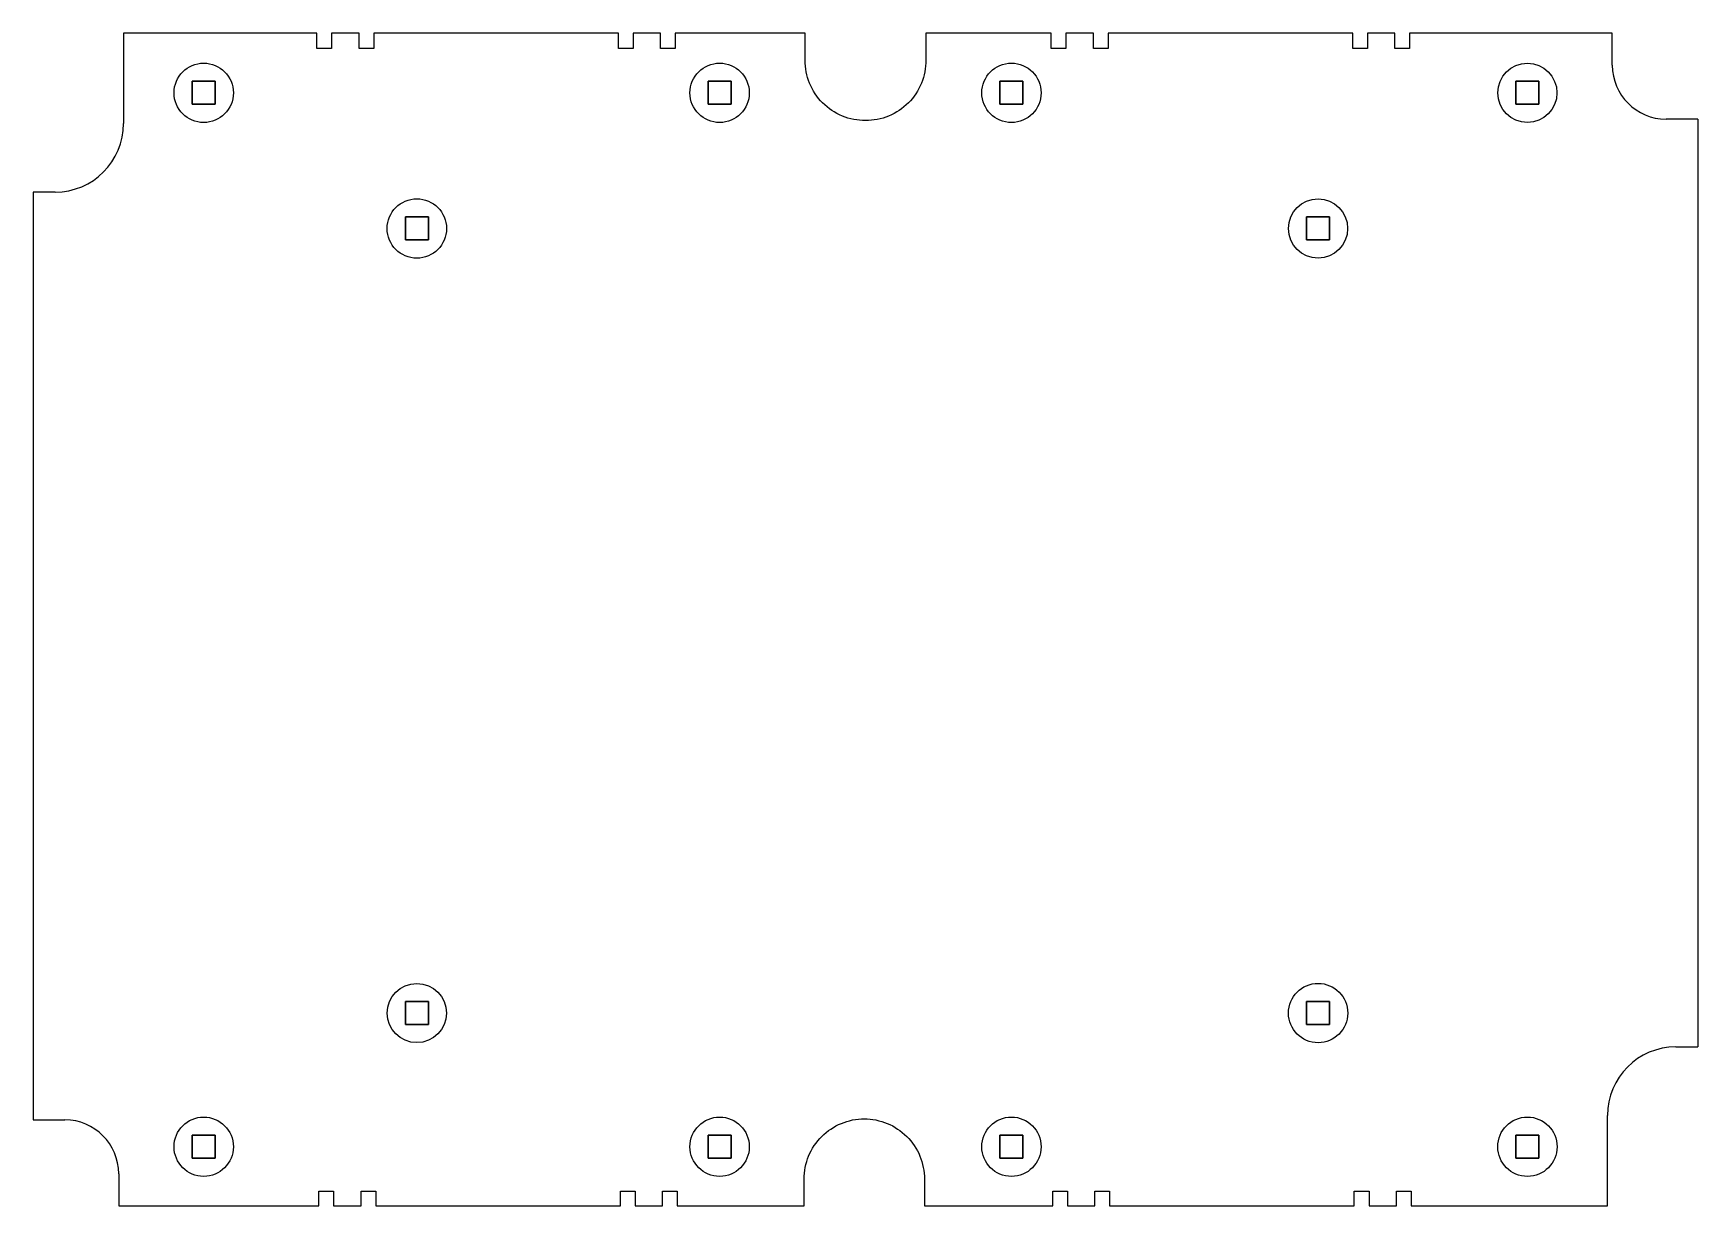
# Model space of a CAD drawing. Header units: millimetres. Extents: x -15 to 155, y -115 to 5.
import ezdxf

# ---------------------------------------------------------------- set-up
doc = ezdxf.new("R2010")
doc.units = ezdxf.units.MM
doc.layers.add('Z74_FLOOR', color=7, linetype='Continuous')
doc.layers.add('Z74_PCB_SUPPORTS', color=7, linetype='Continuous')

msp = doc.modelspace()

# ---------------------------------------------------------------- linework, layer by layer
at = {"layer": 'Z74_FLOOR'}
for p, q in [((-5.5, 5.05), (-5.5, -4.16)), ((14.25, 5.05), (-5.5, 5.05)), ((14.25, 3.5), (14.25, 5.05)), ((15.75, 3.5), (14.25, 3.5)), ((18.55, 5.05), (15.75, 5.05)), ((15.75, 5.05), (15.75, 3.5)), ((18.55, 3.5), (18.55, 5.05)), ((20.05, 3.5), (18.55, 3.5)), ((45.05, 5.05), (20.05, 5.05)), ((20.05, 5.05), (20.05, 3.5)), ((45.05, 3.5), (45.05, 5.05)), ((46.55, 3.5), (45.05, 3.5)), ((46.55, 5.05), (46.55, 3.5)), ((49.35, 5.05), (46.55, 5.05)), ((49.35, 3.5), (49.35, 5.05)), ((50.85, 3.5), (49.35, 3.5)), ((50.85, 5.05), (50.85, 3.5)), ((64.1, 5.05), (50.85, 5.05)), ((64.1, 2.31), (64.1, 5.05)), ((76.45, 5.05), (76.45, 2.31)), ((89.25, 5.05), (76.45, 5.05)), ((89.25, 3.5), (89.25, 5.05)), ((90.75, 3.5), (89.25, 3.5)), ((93.55, 5.05), (90.75, 5.05)), ((90.75, 5.05), (90.75, 3.5)), ((93.55, 3.5), (93.55, 5.05)), ((95.05, 3.5), (93.55, 3.5)), ((95.05, 5.05), (95.05, 3.5)), ((120.05, 5.05), (95.05, 5.05)), ((120.05, 3.5), (120.05, 5.05)), ((121.55, 3.5), (120.05, 3.5)), ((124.35, 5.05), (121.55, 5.05)), ((121.55, 5.05), (121.55, 3.5)), ((124.35, 3.5), (124.35, 5.05)), ((125.85, 3.5), (124.35, 3.5)), ((146.55, 5.05), (125.85, 5.05)), ((125.85, 5.05), (125.85, 3.5)), ((146.55, 1.79), (146.55, 5.05)), ((64.11, 2.01), (64.1, 2.31)), ((64.13, 1.7), (64.11, 2.01)), ((64.17, 1.4), (64.13, 1.7)), ((76.42, 1.71), (76.38, 1.41)), ((76.44, 2.02), (76.42, 1.71)), ((76.45, 2.31), (76.44, 2.02)), ((1.5, 0.15), (1.5, -2.2)), ((3.85, 0.15), (1.5, 0.15)), ((3.85, -2.2), (3.85, 0.15)), ((54.2, 0.15), (54.2, -2.2)), ((56.55, 0.15), (54.2, 0.15)), ((56.55, -2.2), (56.55, 0.15)), ((64.22, 1.1), (64.17, 1.4)), ((64.28, 0.82), (64.22, 1.1)), ((64.36, 0.53), (64.28, 0.82)), ((64.46, 0.24), (64.36, 0.53)), ((64.57, -0.05), (64.46, 0.24)), ((76.09, 0.24), (75.98, -0.05)), ((76.19, 0.53), (76.09, 0.24)), ((76.27, 0.82), (76.19, 0.53)), ((76.33, 1.1), (76.27, 0.82)), ((76.38, 1.41), (76.33, 1.1)), ((84, 0.15), (84, -2.2)), ((86.35, 0.15), (84, 0.15)), ((86.35, -2.2), (86.35, 0.15)), ((136.7, 0.15), (136.7, -2.2)), ((139.05, 0.15), (136.7, 0.15)), ((139.05, -2.2), (139.05, 0.15)), ((64.69, -0.33), (64.57, -0.05)), ((64.82, -0.59), (64.69, -0.33)), ((64.97, -0.86), (64.82, -0.59)), ((65.14, -1.12), (64.97, -0.86)), ((65.31, -1.36), (65.14, -1.12)), ((65.49, -1.6), (65.31, -1.36)), ((65.69, -1.83), (65.49, -1.6)), ((75.06, -1.6), (74.86, -1.83)), ((75.24, -1.36), (75.06, -1.6)), ((75.41, -1.12), (75.24, -1.36)), ((75.58, -0.86), (75.41, -1.12)), ((75.73, -0.59), (75.58, -0.86)), ((75.86, -0.33), (75.73, -0.59)), ((75.98, -0.05), (75.86, -0.33)), ((1.5, -2.2), (3.85, -2.2)), ((54.2, -2.2), (56.55, -2.2)), ((65.9, -2.05), (65.69, -1.83)), ((66.13, -2.26), (65.9, -2.05)), ((66.36, -2.46), (66.13, -2.26)), ((66.61, -2.66), (66.36, -2.46)), ((66.84, -2.82), (66.61, -2.66)), ((67.09, -2.98), (66.84, -2.82)), ((67.36, -3.13), (67.09, -2.98)), ((67.63, -3.27), (67.36, -3.13)), ((67.92, -3.4), (67.63, -3.27)), ((68.2, -3.5), (67.92, -3.4)), ((72.63, -3.4), (72.35, -3.5)), ((72.92, -3.27), (72.63, -3.4)), ((73.19, -3.13), (72.92, -3.27)), ((73.46, -2.98), (73.19, -3.13)), ((73.71, -2.82), (73.46, -2.98)), ((73.94, -2.66), (73.71, -2.82)), ((74.19, -2.46), (73.94, -2.66)), ((74.42, -2.26), (74.19, -2.46)), ((74.65, -2.05), (74.42, -2.26)), ((74.86, -1.83), (74.65, -2.05)), ((84, -2.2), (86.35, -2.2)), ((136.7, -2.2), (139.05, -2.2)), ((68.48, -3.6), (68.2, -3.5)), ((68.77, -3.68), (68.48, -3.6)), ((69.07, -3.75), (68.77, -3.68)), ((69.38, -3.8), (69.07, -3.75)), ((69.67, -3.83), (69.38, -3.8)), ((69.98, -3.86), (69.67, -3.83)), ((70.27, -3.86), (69.98, -3.86)), ((70.57, -3.86), (70.27, -3.86)), ((70.88, -3.83), (70.57, -3.86)), ((71.17, -3.8), (70.88, -3.83)), ((71.48, -3.75), (71.17, -3.8)), ((71.78, -3.68), (71.48, -3.75)), ((72.07, -3.6), (71.78, -3.68)), ((72.35, -3.5), (72.07, -3.6)), ((155.27, -3.71), (152.05, -3.71)), ((155.27, -3.71), (155.27, -98.44)), ((-14.72, -11.16), (-14.72, -105.89)), ((-12.5, -11.16), (-14.72, -11.16)), ((23.28, -13.7), (23.28, -16.05)), ((25.63, -13.7), (23.28, -13.7)), ((25.63, -16.05), (25.63, -13.7)), ((115.32, -13.7), (115.32, -16.05)), ((117.67, -13.7), (115.32, -13.7)), ((117.67, -16.05), (117.67, -13.7)), ((23.28, -16.05), (25.63, -16.05)), ((115.32, -16.05), (117.67, -16.05)), ((23.28, -93.8), (23.28, -96.15)), ((25.63, -93.8), (23.28, -93.8)), ((25.63, -96.15), (25.63, -93.8)), ((115.32, -93.8), (115.32, -96.15)), ((117.67, -93.8), (115.32, -93.8)), ((117.67, -96.15), (117.67, -93.8)), ((23.28, -96.15), (25.63, -96.15)), ((115.32, -96.15), (117.67, -96.15)), ((153.05, -98.44), (155.27, -98.44)), ((-14.72, -105.89), (-11.5, -105.89)), ((66.27, -107.17), (66.51, -106.98)), ((66.51, -106.98), (66.74, -106.82)), ((66.74, -106.82), (66.99, -106.66)), ((66.99, -106.66), (67.25, -106.51)), ((67.25, -106.51), (67.53, -106.37)), ((67.53, -106.37), (67.81, -106.25)), ((67.81, -106.25), (68.09, -106.14)), ((68.09, -106.14), (68.37, -106.05)), ((68.37, -106.05), (68.65, -105.97)), ((68.65, -105.97), (68.96, -105.9)), ((68.96, -105.9), (69.26, -105.85)), ((69.26, -105.85), (69.55, -105.82)), ((69.55, -105.82), (69.85, -105.79)), ((69.85, -105.79), (70.15, -105.79)), ((70.15, -105.79), (70.45, -105.79)), ((70.45, -105.79), (70.75, -105.82)), ((70.75, -105.82), (71.04, -105.85)), ((71.04, -105.85), (71.34, -105.9)), ((71.34, -105.9), (71.65, -105.97)), ((71.65, -105.97), (71.93, -106.05)), ((71.93, -106.05), (72.21, -106.14)), ((72.21, -106.14), (72.49, -106.25)), ((72.49, -106.25), (72.77, -106.37)), ((72.77, -106.37), (73.05, -106.51)), ((73.05, -106.51), (73.31, -106.66)), ((73.31, -106.66), (73.56, -106.82)), ((73.56, -106.82), (73.79, -106.98)), ((73.79, -106.98), (74.03, -107.17)), ((146.05, -114.65), (146.05, -105.44)), ((1.5, -107.45), (1.5, -109.8)), ((3.85, -107.45), (1.5, -107.45)), ((3.85, -109.8), (3.85, -107.45)), ((54.2, -107.45), (54.2, -109.8)), ((56.55, -107.45), (54.2, -107.45)), ((56.55, -109.8), (56.55, -107.45)), ((64.73, -109.04), (64.87, -108.78)), ((64.87, -108.78), (65.04, -108.52)), ((65.04, -108.52), (65.22, -108.26)), ((65.22, -108.26), (65.4, -108.03)), ((65.4, -108.03), (65.6, -107.8)), ((65.6, -107.8), (65.81, -107.58)), ((65.81, -107.58), (66.03, -107.37)), ((66.03, -107.37), (66.27, -107.17)), ((74.03, -107.17), (74.27, -107.37)), ((74.27, -107.37), (74.49, -107.58)), ((74.49, -107.58), (74.7, -107.8)), ((74.7, -107.8), (74.9, -108.03)), ((74.9, -108.03), (75.08, -108.26)), ((75.08, -108.26), (75.26, -108.52)), ((75.26, -108.52), (75.43, -108.78)), ((75.43, -108.78), (75.57, -109.04)), ((84, -107.45), (84, -109.8)), ((86.35, -107.45), (84, -107.45)), ((86.35, -109.8), (86.35, -107.45)), ((136.7, -107.45), (136.7, -109.8)), ((139.05, -107.45), (136.7, -107.45)), ((139.05, -109.8), (139.05, -107.45)), ((1.5, -109.8), (3.85, -109.8)), ((54.2, -109.8), (56.55, -109.8)), ((64.12, -110.74), (64.19, -110.44)), ((64.19, -110.44), (64.27, -110.15)), ((64.27, -110.15), (64.36, -109.87)), ((64.36, -109.87), (64.47, -109.58)), ((64.47, -109.58), (64.59, -109.3)), ((64.59, -109.3), (64.73, -109.04)), ((75.57, -109.04), (75.71, -109.3)), ((75.71, -109.3), (75.83, -109.58)), ((75.83, -109.58), (75.94, -109.87)), ((75.94, -109.87), (76.03, -110.15)), ((76.03, -110.15), (76.11, -110.44)), ((76.11, -110.44), (76.18, -110.74)), ((84, -109.8), (86.35, -109.8)), ((136.7, -109.8), (139.05, -109.8)), ((-6, -111.39), (-6, -114.65)), ((64, -111.94), (64.01, -111.64)), ((64, -114.65), (64, -111.94)), ((64.01, -111.64), (64.03, -111.33)), ((64.03, -111.33), (64.07, -111.03)), ((64.07, -111.03), (64.12, -110.74)), ((76.18, -110.74), (76.23, -111.03)), ((76.23, -111.03), (76.27, -111.33)), ((76.27, -111.33), (76.29, -111.64)), ((76.29, -111.64), (76.3, -111.94)), ((76.3, -111.94), (76.3, -114.65)), ((14.45, -113.15), (15.95, -113.15)), ((14.45, -114.65), (14.45, -113.15)), ((15.95, -113.15), (15.95, -114.65)), ((18.75, -113.15), (20.25, -113.15)), ((18.75, -114.65), (18.75, -113.15)), ((20.25, -113.15), (20.25, -114.65)), ((45.25, -113.15), (46.75, -113.15)), ((45.25, -114.65), (45.25, -113.15)), ((46.75, -113.15), (46.75, -114.65)), ((49.55, -113.15), (51.05, -113.15)), ((49.55, -114.65), (49.55, -113.15)), ((51.05, -113.15), (51.05, -114.65)), ((89.4, -114.65), (89.4, -113.15)), ((89.4, -113.15), (90.9, -113.15)), ((90.9, -113.15), (90.9, -114.65)), ((93.7, -114.65), (93.7, -113.15)), ((93.7, -113.15), (95.2, -113.15)), ((95.2, -113.15), (95.2, -114.65)), ((120.2, -113.15), (121.7, -113.15)), ((120.2, -114.65), (120.2, -113.15)), ((121.7, -113.15), (121.7, -114.65)), ((124.5, -113.15), (126, -113.15)), ((124.5, -114.65), (124.5, -113.15)), ((126, -113.15), (126, -114.65)), ((-6, -114.65), (14.45, -114.65)), ((15.95, -114.65), (18.75, -114.65)), ((20.25, -114.65), (45.25, -114.65)), ((46.75, -114.65), (49.55, -114.65)), ((51.05, -114.65), (64, -114.65)), ((76.3, -114.65), (89.4, -114.65)), ((90.9, -114.65), (93.7, -114.65)), ((95.2, -114.65), (120.2, -114.65)), ((121.7, -114.65), (124.5, -114.65)), ((126, -114.65), (146.05, -114.65))]:
    msp.add_line(p, q, dxfattribs=at)
for centre, radius in [((2.68, -1.03), 3.03), ((55.38, -1.03), 3.03), ((85.18, -1.03), 3.03), ((137.88, -1.03), 3.02), ((24.45, -14.88), 3.03), ((116.5, -14.88), 3.02), ((24.45, -94.98), 3.02), ((116.5, -94.98), 3.03), ((2.68, -108.63), 3.03), ((55.38, -108.63), 3.03), ((85.18, -108.63), 3.03), ((137.88, -108.63), 3.03)]:
    msp.add_circle(centre, radius, dxfattribs=at)
for centre, radius, start, end in [((152.05, 1.79), 5.5, -180, -90), ((-12.5, -4.16), 7, -90, 0), ((153.05, -105.44), 7, 90, -180), ((-11.5, -111.39), 5.5, 0, 90)]:
    msp.add_arc(centre, radius, start, end, dxfattribs=at)
at = {"layer": 'Z74_PCB_SUPPORTS'}
for p, q in [((1.5, -2.2), (1.5, 0.15)), ((1.5, 0.15), (3.85, 0.15)), ((3.85, 0.15), (3.85, -2.2)), ((54.2, -2.2), (54.2, 0.15)), ((54.2, 0.15), (56.55, 0.15)), ((56.55, 0.15), (56.55, -2.2)), ((84, -2.2), (84, 0.15)), ((84, 0.15), (86.35, 0.15)), ((86.35, 0.15), (86.35, -2.2)), ((136.7, -2.2), (136.7, 0.15)), ((136.7, 0.15), (139.05, 0.15)), ((139.05, 0.15), (139.05, -2.2)), ((3.85, -2.2), (1.5, -2.2)), ((56.55, -2.2), (54.2, -2.2)), ((86.35, -2.2), (84, -2.2)), ((139.05, -2.2), (136.7, -2.2)), ((23.28, -16.05), (23.28, -13.7)), ((23.28, -13.7), (25.63, -13.7)), ((25.63, -13.7), (25.63, -16.05)), ((115.32, -16.05), (115.32, -13.7)), ((115.32, -13.7), (117.67, -13.7)), ((117.67, -13.7), (117.67, -16.05)), ((25.63, -16.05), (23.28, -16.05)), ((117.67, -16.05), (115.32, -16.05)), ((23.28, -96.15), (23.28, -93.8)), ((23.28, -93.8), (25.63, -93.8)), ((25.63, -93.8), (25.63, -96.15)), ((115.32, -96.15), (115.32, -93.8)), ((115.32, -93.8), (117.67, -93.8)), ((117.67, -93.8), (117.67, -96.15)), ((25.63, -96.15), (23.28, -96.15)), ((117.67, -96.15), (115.32, -96.15)), ((1.5, -109.8), (1.5, -107.45)), ((1.5, -107.45), (3.85, -107.45)), ((3.85, -107.45), (3.85, -109.8)), ((54.2, -109.8), (54.2, -107.45)), ((54.2, -107.45), (56.55, -107.45)), ((56.55, -107.45), (56.55, -109.8)), ((84, -109.8), (84, -107.45)), ((84, -107.45), (86.35, -107.45)), ((86.35, -107.45), (86.35, -109.8)), ((136.7, -109.8), (136.7, -107.45)), ((136.7, -107.45), (139.05, -107.45)), ((139.05, -107.45), (139.05, -109.8)), ((3.85, -109.8), (1.5, -109.8)), ((56.55, -109.8), (54.2, -109.8)), ((86.35, -109.8), (84, -109.8)), ((139.05, -109.8), (136.7, -109.8))]:
    msp.add_line(p, q, dxfattribs=at)
for centre, radius in [((2.68, -1.03), 3.03), ((55.38, -1.03), 3.03), ((85.18, -1.03), 3.03), ((137.88, -1.03), 3.02), ((24.45, -14.88), 3.03), ((116.5, -14.88), 3.02), ((24.45, -94.98), 3.02), ((116.5, -94.98), 3.03), ((2.68, -108.63), 3.03), ((55.38, -108.63), 3.03), ((85.18, -108.63), 3.03), ((137.88, -108.63), 3.03)]:
    msp.add_circle(centre, radius, dxfattribs=at)

doc.saveas('drawing.dxf')
